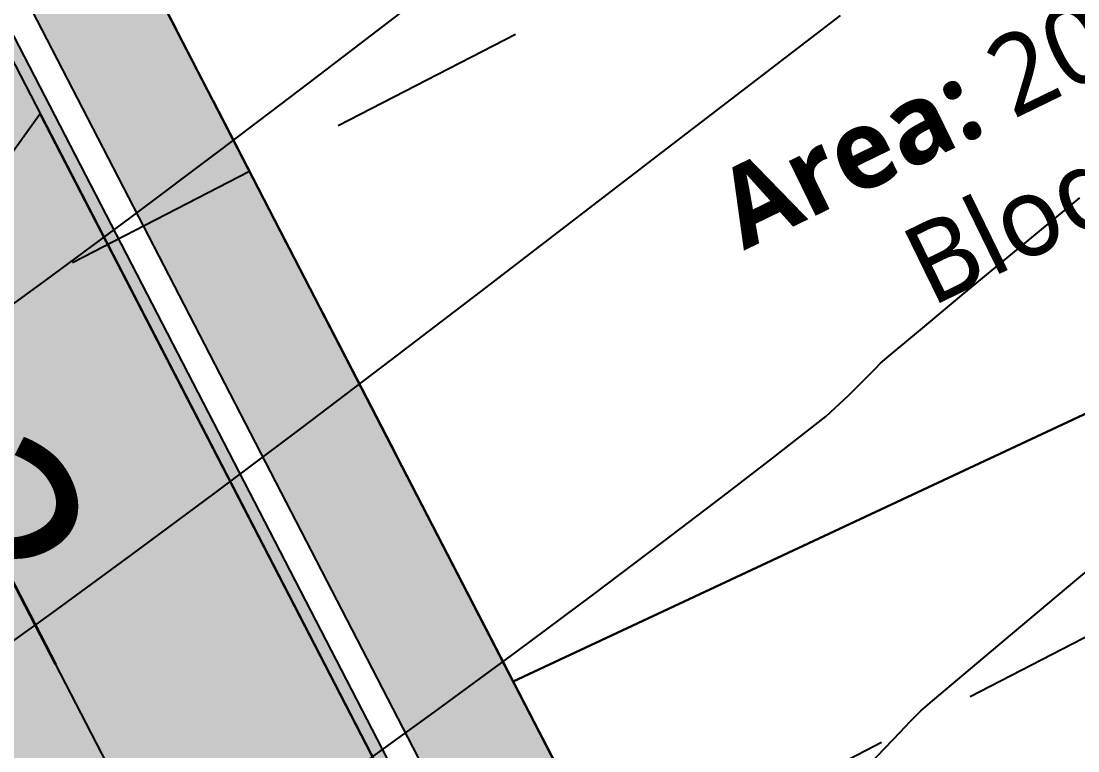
# Model space of a CAD drawing. Header units: millimetres. Extents: x 86 to 591881, y 99 to 1307229.
# Drawn here: x 590701.02 to 590714.26, y 1307046.72 to 1307055.88 of the extents above; entities that cross this region are included whole.
import ezdxf
from ezdxf.enums import TextEntityAlignment as Align

# ---------------------------------------------------------------- set-up
doc = ezdxf.new("R2010")
doc.units = ezdxf.units.MM
for name, pattern in [('CENTER2', [1.125, 0.75, -0.125, 0.125, -0.125]), ('DASHED', [0.75, 0.5, -0.25]), ('DASHED2', [0.375, 0.25, -0.125]), ('HIDDEN', [0.375, 0.25, -0.125])]:
    doc.linetypes.add(name, pattern=pattern)
for name, color, linetype, lineweight in [('_BLOQUES', 9, 'Continuous', 20), ('_BORDILLOS Y CUNETAS', 252, 'Continuous', 20), ('_TEXTO', 3, 'Continuous', 25)]:
    doc.layers.add(name, color=color, linetype=linetype, lineweight=lineweight)
for name, color, linetype in [('_BREAKLINES CORRIDOR', 7, 'Continuous'), ('C-PROP-LINE', 230, 'Continuous'), ('C-PROP-TEXT', 92, 'Continuous'), ('C-ROAD', 7, 'Continuous'), ('C-ROAD-CORR-BNDY', 1, 'CENTER2'), ('C-ROAD-CORR-PATT', 150, 'Continuous'), ('C-ROAD-SAMP', 150, 'HIDDEN'), ('C-TINN-BNDY', 110, 'Continuous'), ('C-TOPO-FEAT', 94, 'Continuous'), ('C-TOPO-MAJR', 9, 'Continuous'), ('C-TOPO-MINR', 8, 'Continuous'), ('C-TOPO-MINR-N', 11, 'Continuous')]:
    doc.layers.add(name, color=color, linetype=linetype)
doc.styles.add('ST - ETIQUETAS', font='', dxfattribs={"height": 2.5})
doc.styles.get('ST - ETIQUETAS').set_extended_font_data('Roboto Thin')

msp = doc.modelspace()

# ---------------------------------------------------------------- hatches: boundary and pattern name
at = {"layer": 'C-ROAD-CORR-PATT', "linetype": 'Continuous', "lineweight": 5}
h = msp.add_hatch(dxfattribs=at)
h.set_pattern_fill('AR-HBONE', color=30, scale=0.003, style=0)
h.set_pattern_definition([(45, (590688.93245, 1307082.9356), (0, 0.4310523), [0.9144, -0.3048]), (135, (590689.14798, 1307083.15113), (4e-17, 0.4310523), [0.9144, -0.3048])])
h.paths.add_polyline_path([(590688.932, 1307082.936), (590690.116, 1307080.645), (590699.293, 1307062.875), (590708.47, 1307045.104), (590715.386, 1307031.713), (590714.054, 1307031.025), (590707.138, 1307044.416), (590697.96, 1307062.186), (590688.783, 1307079.956), (590687.6, 1307082.247), (590688.932, 1307082.936)], flags=0)
for color, points in [(3, [(590687.289, 1307082.087), (590688.472, 1307079.796), (590697.649, 1307062.026), (590706.827, 1307044.256), (590713.743, 1307030.864), (590713.609, 1307030.795), (590706.693, 1307044.187), (590697.516, 1307061.957), (590688.339, 1307079.727), (590687.155, 1307082.018), (590687.289, 1307082.087)]), (251, [(590684.49, 1307080.641), (590685.673, 1307078.35), (590694.851, 1307060.58), (590704.028, 1307042.81), (590710.944, 1307029.419), (590708.278, 1307028.042), (590701.362, 1307041.433), (590692.185, 1307059.204), (590683.008, 1307076.974), (590681.824, 1307079.265), (590684.49, 1307080.641)])]:
    msp.add_hatch(color=color, dxfattribs=at).paths.add_polyline_path(points, flags=0)
at = {"layer": 'C-ROAD-CORR-PATT', "linetype": 'Continuous', "lineweight": 5, "true_color": 0x898989}
msp.add_hatch(color=252, dxfattribs=at).paths.add_polyline_path([(590687.155, 1307082.018), (590688.339, 1307079.727), (590697.516, 1307061.957), (590706.693, 1307044.187), (590713.609, 1307030.795), (590710.944, 1307029.419), (590704.028, 1307042.81), (590694.851, 1307060.58), (590685.673, 1307078.35), (590684.49, 1307080.641), (590687.155, 1307082.018)], flags=0)

# ---------------------------------------------------------------- linework, layer by layer
at = {"layer": '_BLOQUES', "color": 4, "linetype": 'Continuous', "lineweight": 25}
msp.add_polyline3d([(590684.242, 1307092.018, 0), (590720.493, 1307108.995, 0), (590748.023, 1307055.677, 0), (590711.775, 1307038.705, 0), (590684.242, 1307092.018, 0)], dxfattribs=at)
at = {"layer": '_BORDILLOS Y CUNETAS'}
for points in [[(590713.681, 1307030.657), (590682.703, 1307090.639, -0.42561), (590683.864, 1307094.05), (590719.21, 1307110.602, -0.402936), (590722.491, 1307109.485), (590751.882, 1307052.562)], [(590714.137, 1307030.864), (590683.147, 1307090.868, -0.42561), (590684.076, 1307093.597), (590719.422, 1307110.149, -0.402936), (590722.047, 1307109.256), (590751.459, 1307052.291)]]:
    msp.add_lwpolyline(points, format="xyb", dxfattribs=at)
at = {"layer": '_BREAKLINES CORRIDOR', "flags": 128}
msp.add_lwpolyline([(590715.505, 1307031.483), (590684.242, 1307092.018), (590684.708, 1307092.237)], dxfattribs=at)
at = {"layer": 'C-PROP-LINE', "color": 4, "linetype": 'Continuous', "lineweight": 25}
for points in [[(590720.722, 1307064.964, 0), (590720.722, 1307064.964, 0), (590702.597, 1307056.477, 0), (590707.186, 1307047.591, 0), (590725.31, 1307056.078, 0), (590720.722, 1307064.964, 0)], [(590725.31, 1307056.078, 0), (590707.186, 1307047.591, 0), (590711.775, 1307038.705, 0), (590729.9, 1307047.191, 0), (590725.311, 1307056.077, 0), (590725.31, 1307056.078, 0)]]:
    msp.add_polyline3d(points, dxfattribs=at)
at = {"layer": 'C-ROAD', "color": 2, "linetype": 'HIDDEN', "lineweight": 35, "ltscale": 15, "flags": 128}
msp.add_lwpolyline([(590676.496, 1307096.12), (590710.944, 1307029.419)], dxfattribs=at)
at = {"layer": 'C-ROAD-CORR-BNDY', "color": 166, "linetype": 'DASHED', "lineweight": 30, "ltscale": 4}
msp.add_lwpolyline([(590680.047, 1307078.347), (590681.231, 1307076.056), (590690.408, 1307058.286), (590699.585, 1307040.516), (590706.501, 1307027.124), (590715.386, 1307031.713), (590708.47, 1307045.104), (590699.293, 1307062.875), (590690.116, 1307080.645), (590688.932, 1307082.936)], close=True, dxfattribs=at)
at = {"layer": 'C-ROAD-SAMP', "color": 1, "linetype": 'DASHED2', "lineweight": 25, "ltscale": 10}
for points in [[(590717.209, 1307060.873), (590699.439, 1307051.695), (590681.669, 1307042.518)], [(590721.798, 1307051.987), (590704.028, 1307042.81), (590686.258, 1307033.633)]]:
    msp.add_lwpolyline(points, dxfattribs=at)
at = {"layer": 'C-TINN-BNDY', "color": 110, "linetype": 'Continuous', "lineweight": -3}
msp.add_polyline3d([(590690.116, 1307080.645, 459.892), (590699.293, 1307062.875, 459.105), (590708.47, 1307045.104, 458.317), (590715.386, 1307031.713, 457.724), (590715.386, 1307031.713, 457.524), (590714.054, 1307031.025, 457.494), (590713.743, 1307030.864, 457.39), (590713.61, 1307030.795, 457.39), (590713.609, 1307030.795, 456.94), (590710.944, 1307029.419, 457), (590708.278, 1307028.042, 456.94), (590708.278, 1307028.042, 457.39), (590708.145, 1307027.973, 457.39), (590707.834, 1307027.813, 457.494), (590706.501, 1307027.124, 457.524), (590699.585, 1307040.516, 458.117), (590690.408, 1307058.286, 458.905), (590681.231, 1307076.056, 459.692), (590680.184, 1307078.083, 458.928)], dxfattribs=at)
at = {"layer": 'C-TOPO-FEAT', "color": 94, "linetype": 'Continuous', "lineweight": -3, "flags": 128}
for points in [[(590688.932, 1307082.936), (590690.116, 1307080.645), (590699.293, 1307062.875), (590708.47, 1307045.104), (590715.386, 1307031.713)], [(590687.6, 1307082.247), (590688.783, 1307079.956), (590697.96, 1307062.186), (590707.138, 1307044.416), (590714.054, 1307031.025)], [(590687.289, 1307082.087), (590688.472, 1307079.796), (590697.649, 1307062.026), (590706.827, 1307044.256), (590713.743, 1307030.864)], [(590687.155, 1307082.018), (590688.339, 1307079.727), (590697.516, 1307061.957), (590706.693, 1307044.187), (590713.609, 1307030.795)], [(590684.49, 1307080.641), (590685.673, 1307078.35), (590694.851, 1307060.58), (590704.028, 1307042.81), (590710.944, 1307029.419)]]:
    msp.add_lwpolyline(points, dxfattribs=at)
at = {"layer": 'C-TOPO-MAJR', "color": 40, "linetype": 'Continuous', "lineweight": -3}
for points, elevation in [([(590700.288, 1307051.869), (590701.324, 1307052.623), (590702.398, 1307053.419), (590703.502, 1307054.248), (590704.627, 1307055.103), (590705.766, 1307055.974)], 458.5), ([(590700.438, 1307043.21), (590701.109, 1307043.656), (590701.823, 1307044.136), (590702.586, 1307044.656), (590703.405, 1307045.222), (590704.288, 1307045.841), (590705.241, 1307046.518), (590706.239, 1307047.24), (590707.23, 1307047.969), (590708.18, 1307048.676), (590709.053, 1307049.334), (590709.817, 1307049.916), (590710.436, 1307050.392), (590710.876, 1307050.736), (590711.104, 1307050.918), (590711.393, 1307051.183), (590711.625, 1307051.415), (590711.726, 1307051.519), (590711.792, 1307051.586), (590711.926, 1307051.699), (590712.29, 1307052.003), (590712.836, 1307052.458), (590713.519, 1307053.023), (590714.29, 1307053.659)], 458)]:
    msp.add_lwpolyline(points, dxfattribs=dict(at, elevation=elevation))
at = {"layer": 'C-TOPO-MINR', "color": 44, "linetype": 'Continuous', "lineweight": -3}
for points, elevation in [([(590700.449, 1307047.766), (590701.399, 1307048.446), (590702.402, 1307049.18), (590703.45, 1307049.959), (590704.535, 1307050.775), (590705.646, 1307051.618), (590706.775, 1307052.48), (590707.913, 1307053.353), (590709.05, 1307054.228), (590710.178, 1307055.095), (590711.288, 1307055.948)], 458.25), ([(590700.013, 1307038.434), (590701.152, 1307039.203), (590702.529, 1307040.135), (590704.05, 1307041.167), (590705.621, 1307042.235), (590707.147, 1307043.275), (590708.534, 1307044.225), (590709.688, 1307045.019), (590710.515, 1307045.595), (590710.919, 1307045.889), (590711.359, 1307046.276), (590711.751, 1307046.658), (590712.038, 1307046.956), (590712.163, 1307047.09), (590712.229, 1307047.158), (590712.296, 1307047.224), (590712.443, 1307047.349), (590712.838, 1307047.684), (590713.445, 1307048.195), (590714.227, 1307048.851), (590715.147, 1307049.619)], 457.75)]:
    msp.add_lwpolyline(points, dxfattribs=dict(at, elevation=elevation))
at = {"layer": 'C-TOPO-MINR-N', "color": 11, "linetype": 'Continuous', "lineweight": -3, "elevation": 458}
msp.add_lwpolyline([(590712.164, 1307037.952), (590711.233, 1307039.755), (590709.834, 1307042.464), (590708.411, 1307042.455), (590708.151, 1307042.453), (590707.962, 1307042.725), (590706.876, 1307044.281), (590706.662, 1307044.588), (590706.634, 1307044.628), (590706.632, 1307044.626), (590706.501, 1307044.559), (590703.234, 1307050.885), (590701.257, 1307054.713), (590700.175, 1307053.21)], dxfattribs=at)

# ---------------------------------------------------------------- texts
at = {"layer": '_TEXTO', "style": 'ST - ETIQUETAS'}
msp.add_text('CALLE SECUNDARIA # 2', height=2.5, rotation=296.7711, dxfattribs=at).set_placement((590691.689, 1307064.244), align=Align.CENTER)
at = {"layer": 'C-PROP-TEXT', "color": 92, "linetype": 'Continuous', "lineweight": -3, "insert": (590714.063, 1307056.053), "char_height": 1, "attachment_point": 2, "rotation": 26, "style": 'ST - ETIQUETAS'}
msp.add_mtext('{\\fRoboto Thin|b1|i0|c0|p2;\\C18;\\c0;Area:\\C0; \\fRoboto Thin|b0|i0|c0|p2;\\C178;\\c4980736;200.00 m²\\PBloque - B}', dxfattribs=at)

doc.saveas('drawing.dxf')
